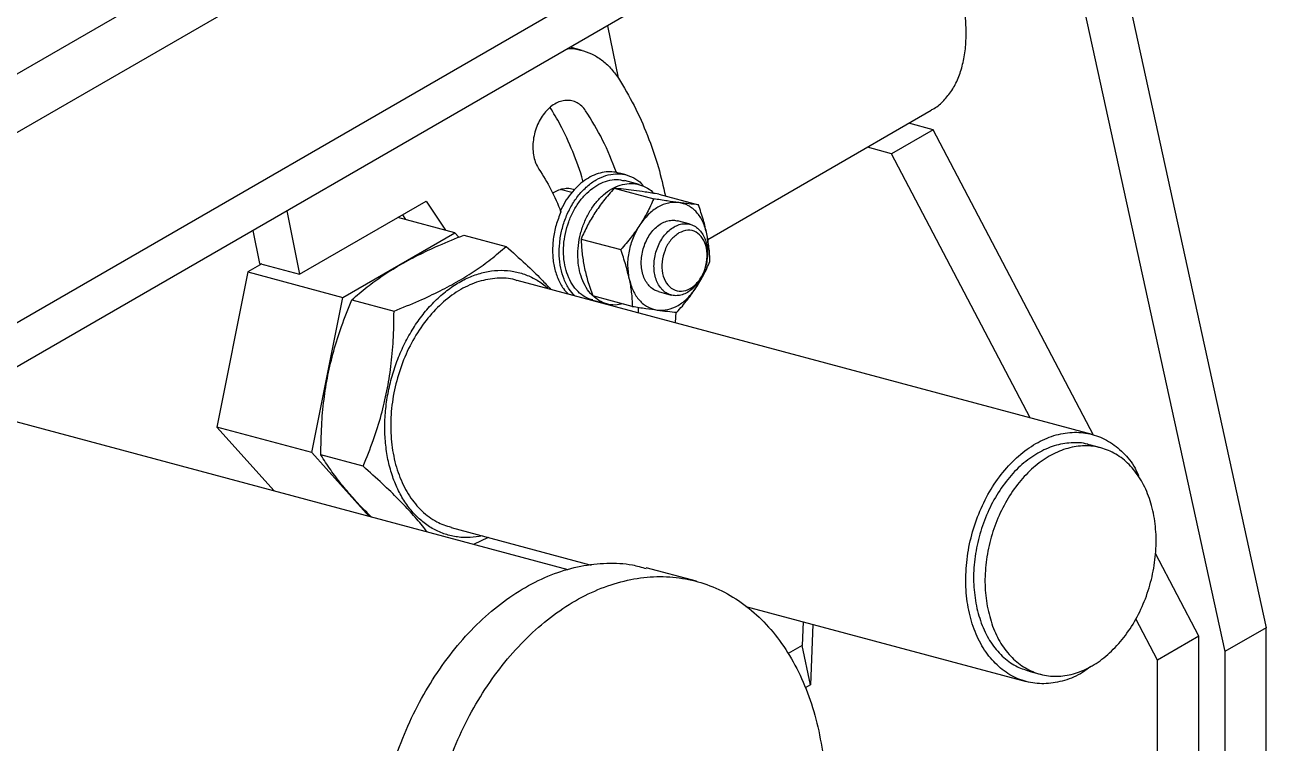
# Model space of a CAD drawing. Header units: millimetres. Extents: x 1293 to 41893, y 1011 to 26911.
# Drawn here: x 6911.9 to 7137.9, y 22217.2 to 22348 of the extents above; entities that cross this region are included whole.
import ezdxf

# ---------------------------------------------------------------- set-up
doc = ezdxf.new("R2010")
doc.units = ezdxf.units.MM
doc.header["$LTSCALE"] = 50
doc.layers.add('MAQUINAS', color=11, linetype='Continuous')

msp = doc.modelspace()

# ---------------------------------------------------------------- linework, layer by layer
at = {"layer": 'MAQUINAS', "linetype": 'Continuous', "lineweight": 25}
for p, q in [((7076.1878867, 22519.9579036), (7137.9418789, 22238.257118)), ((7068.6454144, 22515.603727), (7130.3994066, 22233.9029414)), ((6532.121561, 22120.6798069), (7008.240127, 22395.5372046)), ((7010.1922625, 22385.9972702), (6534.0736965, 22111.1398725)), ((7027.6027986, 22361.4129567), (6598.6246846, 22113.7691628)), ((7029.0669002, 22354.258006), (6600.0887862, 22106.6142121)), ((7017.9949203, 22347.8662881), (7019.9420406, 22338.3508626)), ((7013.4061519, 22343.3589532), (7011.2073959, 22343.9479337)), ((7036.2450595, 22308.9640279), (7076.9574583, 22332.4667955)), ((7077.2721171, 22328.9114801), (7072.8721596, 22330.1084027)), ((7077.2721171, 22328.9114801), (7069.7296448, 22324.5573035)), ((7106.4770504, 22273.3028152), (7077.2721171, 22328.9114801)), ((7069.7296448, 22324.5573035), (7065.3296872, 22325.7542261)), ((7094.9907216, 22276.458075), (7069.7296448, 22324.5573035)), ((7019.6503532, 22321.1346687), (7019.4896176, 22321.1777249)), ((7020.1691912, 22320.9441823), (7019.6503532, 22321.1346687)), ((7021.3970537, 22320.6925519), (7020.191764, 22321.0154127)), ((7023.7321308, 22318.9524298), (7021.1184689, 22319.6525511)), ((7011.4939287, 22317.478852), (7009.3633624, 22318.0495665)), ((7019.1989591, 22318.2744083), (7026.4096875, 22316.3428714)), ((7027.3266513, 22317.1928079), (7034.5373797, 22315.261271)), ((6959.5711153, 22314.1389434), (6961.9239386, 22302.6408793)), ((6961.9239386, 22302.6408793), (6984.9614572, 22315.9401557)), ((6984.9614572, 22315.9401557), (6988.5163573, 22310.634632)), ((7009.3549853, 22314.0361128), (7009.5157209, 22313.9930566)), ((6990.2225465, 22310.1775953), (6979.8106153, 22312.966638)), ((6980.6509346, 22313.451744), (6981.2308884, 22312.5861896)), ((7033.0534381, 22311.7037089), (7030.7406319, 22312.32324)), ((6953.412501, 22310.583651), (6954.6384697, 22304.5924369)), ((6969.810132, 22298.3937592), (6990.2225465, 22310.1775953)), ((6990.2225465, 22310.1775953), (6990.9476299, 22309.3698189)), ((6991.8462368, 22309.7426576), (6999.5270595, 22307.6851966)), ((7013.1845156, 22309.0287268), (7020.395244, 22307.0971899)), ((6952.5071436, 22303.0287086), (6946.8762539, 22274.7775695)), ((6955.0328813, 22304.4867859), (6952.5071436, 22303.0287086)), ((6952.5071436, 22303.0287086), (6969.810132, 22298.3937592)), ((6954.6384697, 22304.5924369), (6961.9239386, 22302.6408793)), ((7035.8696059, 22303.9983025), (7035.8715327, 22304.0053526)), ((7035.892412, 22304.0832983), (7035.8942674, 22304.0903675)), ((7106.27298, 22273.4358979), (7001.5443658, 22301.4895387)), ((6964.1792423, 22270.1426201), (6969.810132, 22298.3937592)), ((7022.5084927, 22296.7699081), (7015.2977643, 22298.701445)), ((7027.2906645, 22299.4439737), (7029.6034707, 22298.8244425)), ((6971.4338223, 22297.9588215), (6979.114645, 22295.9013605)), ((7015.2931988, 22297.9059098), (7017.9068607, 22297.2057885)), ((7023.6451011, 22295.5694175), (7023.622238, 22296.5991692)), ((7030.4474604, 22295.7966808), (7030.3226352, 22293.7807072)), ((7010.8328294, 22248.8129419), (6898.5238817, 22278.8971256)), ((6946.8762539, 22274.7775695), (6957.3144881, 22263.1488932)), ((6964.1792423, 22270.1426201), (6946.8762539, 22274.7775695)), ((7107.842149, 22270.9968163), (7105.7684223, 22271.5523052)), ((6974.6174765, 22258.5139439), (6964.1792423, 22270.1426201)), ((6973.4837553, 22267.6502214), (6965.8029325, 22269.7076824)), ((6989.4953544, 22256.5087009), (7015.0087864, 22249.674421)), ((6996.2745378, 22254.6927618), (6993.5867392, 22253.4326499)), ((7125.6853614, 22236.7285652), (7117.773374, 22251.7936588)), ((7034.1721684, 22246.7020587), (7025.0653324, 22249.1415057)), ((7043.1946607, 22242.1242744), (7094.2239687, 22228.4550601)), ((7118.1428891, 22232.3743886), (7114.2009881, 22239.8801017)), ((7053.6445115, 22239.3250742), (7053.4685937, 22235.0088271)), ((7055.381267, 22238.8598497), (7054.9326954, 22227.8538763)), ((7137.9418789, 22238.257118), (7130.3994066, 22233.9029414)), ((7137.9418789, 22133.9150053), (7137.9418789, 22238.257118)), ((7053.4685937, 22235.0088271), (7050.9130789, 22233.5335597)), ((7054.9326954, 22227.8538763), (7053.4685937, 22235.0088271)), ((7125.6853614, 22236.7285652), (7118.1428891, 22232.3743886)), ((7125.6853614, 22121.8858337), (7125.6853614, 22236.7285652)), ((7130.3994066, 22233.9029414), (7130.3994066, 22129.5608287)), ((7094.7285264, 22230.3386528), (7096.8022531, 22229.7831639)), ((7118.1428891, 22117.5316571), (7118.1428891, 22232.3743886)), ((7054.9326954, 22227.8538763), (7053.9799291, 22227.303856))]:
    msp.add_line(p, q, dxfattribs=at)
for points, knots in [([(7076.9331089, 22332.5105325), (7077.1253941, 22332.6047234), (7077.9884808, 22333.0275064), (7079.2735514, 22334.2044562), (7080.7457299, 22336.0246232), (7081.894899, 22338.2437549), (7082.7251598, 22340.785887), (7083.2192859, 22343.6207981), (7083.3628983, 22346.702529), (7083.1836786, 22349.9745598), (7082.7752888, 22352.2681193), (7082.5710939, 22353.4148991)], [0, 0, 0, 0, 0.0345917642, 0.1552677937, 0.2759438232, 0.3966198527, 0.5172958821, 0.6379719116, 0.7586479411, 0.8793239705, 1, 1, 1, 1]), ([(7010.7406485, 22343.6784861), (7010.8317336, 22343.6864865), (7011.6401783, 22343.7574952), (7013.1169045, 22343.4796178), (7015.1101693, 22342.822036), (7016.9430906, 22341.7033926), (7018.6044299, 22340.2308857), (7019.513954, 22338.9543791), (7019.968716, 22338.3161257)], [0, 0, 0, 0, 0.0247656261, 0.2198125009, 0.4148593757, 0.6099062505, 0.8049531252, 1, 1, 1, 1]), ([(7019.968716, 22338.3161257), (7020.9525548, 22336.6819408), (7022.9202324, 22333.413571), (7025.3287937, 22327.9363677), (7027.2618304, 22322.4378942), (7028.1437587, 22318.6153577), (7028.5474127, 22316.8658027)], [0, 0, 0, 0, 0.2601470369, 0.5202940738, 0.7804411107, 1, 1, 1, 1]), ([(7013.5469094, 22319.4602028), (7013.5311303, 22319.5236634), (7013.0505497, 22321.4564709), (7011.685282, 22324.9635372), (7009.7210176, 22329.4582578), (7008.1694211, 22331.9535225), (7007.5316764, 22332.9791382)], [0, 0, 0, 0, 0.0124269024, 0.3784842567, 0.7445416111, 1, 1, 1, 1]), ([(7012.0294425, 22298.6809025), (7011.6755904, 22299.0698622), (7010.9055454, 22299.9163078), (7010.0445747, 22301.6503232), (7009.4275338, 22303.7105112), (7009.154391, 22305.9759147), (7009.2273342, 22308.3462539), (7009.6457867, 22310.7339811), (7010.3930704, 22313.046387), (7011.4406298, 22315.1948647), (7012.7481568, 22317.0967694), (7014.2654453, 22318.6790748), (7015.9340716, 22319.8808021), (7017.6903311, 22320.6563939), (7019.4651679, 22320.9737188), (7021.1962109, 22320.8292615), (7022.7951618, 22320.1961817), (7023.9567228, 22319.4332409), (7024.4804296, 22318.7679048), (7024.6144558, 22318.5976331)], [0, 0, 0, 0, 0.05250115983, 0.11425185246, 0.17600254508, 0.2377532377, 0.29950393032, 0.36125462295, 0.42300531557, 0.48475600819, 0.54650670082, 0.60825739344, 0.67000808606, 0.73175877868, 0.79350947131, 0.85526016393, 0.91701085655, 0.97876154917, 1, 1, 1, 1]), ([(7015.3051478, 22297.9454295), (7014.9423089, 22298.0482287), (7014.0844995, 22298.2912626), (7012.8927054, 22299.1394469), (7011.7686934, 22300.3791082), (7010.8893054, 22301.9468173), (7010.2824986, 22303.76632), (7009.9722876, 22305.7742934), (7009.9699193, 22307.8943773), (7010.275578, 22310.0476267), (7010.8778044, 22312.1534134), (7011.7540937, 22314.1330478), (7012.8716342, 22315.912347), (7014.1887754, 22317.4253009), (7015.6557266, 22318.613348), (7017.2196132, 22319.4394468), (7018.8145359, 22319.845127), (7020.135979, 22319.905649), (7020.8657232, 22319.6766615), (7021.1047402, 22319.60166)], [0, 0, 0, 0, 0.0451939566, 0.1068457894, 0.1684976221, 0.2301494548, 0.2918012875, 0.3534531203, 0.415104953, 0.4767567857, 0.5384086185, 0.6000604512, 0.6617122839, 0.7233641167, 0.7850159494, 0.8466677821, 0.9083196149, 0.9699714476, 1, 1, 1, 1]), ([(7015.2819379, 22298.7492247), (7015.2440295, 22298.7788341), (7014.7851849, 22299.1372283), (7014.0958525, 22300.1586387), (7013.2809418, 22301.7791728), (7012.7685844, 22303.6733155), (7012.5518062, 22305.722054), (7012.6457178, 22307.8616735), (7013.0449306, 22310.0086945), (7013.7350163, 22312.0837443), (7014.6900335, 22314.0089722), (7015.8742918, 22315.7124272), (7017.2435246, 22317.1304357), (7018.7463981, 22318.2097718), (7020.3271796, 22318.9108039), (7021.9249752, 22319.2045644), (7023.4866453, 22319.0903281), (7024.929086, 22318.534071), (7025.9211266, 22317.925959), (7026.3477813, 22317.4130553), (7026.4146975, 22317.3326119)], [0, 0, 0, 0, 0.0055331032, 0.0669729942, 0.1284128853, 0.1898527764, 0.2512926675, 0.3127325586, 0.3741724497, 0.4356123407, 0.4970522318, 0.5584921229, 0.619932014, 0.6813719051, 0.7428117962, 0.8042516872, 0.8656915783, 0.9271314694, 0.9885713605, 1, 1, 1, 1]), ([(7008.0069473, 22317.3487274), (7008.1280675, 22317.4401927), (7008.5754014, 22317.7780016), (7009.4120255, 22318.1081294), (7010.4607205, 22318.2990024), (7011.3285531, 22318.2563749), (7011.79924, 22318.0559841), (7011.9560632, 22317.989218)], [0, 0, 0, 0, 0.0959174417, 0.3542522922, 0.6125871426, 0.870921993, 1, 1, 1, 1]), ([(7019.1989591, 22318.2744083), (7018.5365673, 22317.5175436), (7017.2672354, 22316.0671747), (7016.206313, 22314.5222615), (7015.6990254, 22313.7835503)], [0, 0, 0, 0, 0.5218429017, 1, 1, 1, 1]), ([(7022.7700932, 22317.8655908), (7022.1381204, 22317.946621), (7020.816436, 22318.1160846), (7019.7535951, 22318.2201188), (7019.1989591, 22318.2744083)], [0, 0, 0, 0, 0.4781570983, 1, 1, 1, 1]), ([(7027.3266513, 22317.1928079), (7026.4823999, 22317.3246767), (7024.8645732, 22317.5773749), (7023.4476196, 22317.7723582), (7022.7700932, 22317.8655908)], [0, 0, 0, 0, 0.5218429017, 1, 1, 1, 1]), ([(7026.4096875, 22316.3428714), (7026.0369111, 22315.5084274), (7025.322565, 22313.9093946), (7024.3569117, 22312.3389616), (7023.8951778, 22311.5880479)], [0, 0, 0, 0, 0.5218429017, 1, 1, 1, 1]), ([(7030.9662456, 22315.6700885), (7030.2887192, 22315.7633212), (7028.8717656, 22315.9583045), (7027.2539389, 22316.2110026), (7026.4096875, 22316.3428714)], [0, 0, 0, 0, 0.4781570983, 1, 1, 1, 1]), ([(7009.5157209, 22313.9930566), (7009.1955683, 22313.1923137), (7008.5552631, 22311.590828), (7008.0574948, 22309.0200259), (7007.9327675, 22306.4696141), (7008.2132359, 22304.0271202), (7008.8916515, 22301.8273528), (7009.7845604, 22300.0927382), (7010.5614414, 22299.3078781), (7010.8762879, 22298.9897978)], [0, 0, 0, 0, 0.14966844136, 0.29933688273, 0.44900532409, 0.59867376545, 0.74834220682, 0.89801064818, 1, 1, 1, 1]), ([(7034.5373797, 22315.261271), (7033.9827437, 22315.3155605), (7032.9199028, 22315.4195948), (7031.5982184, 22315.5890583), (7030.9662456, 22315.6700885)], [0, 0, 0, 0, 0.5218429017, 1, 1, 1, 1]), ([(7036.086716, 22309.9656474), (7035.8937004, 22310.8036925), (7035.4900346, 22312.5563489), (7034.8640469, 22314.333748), (7034.5373797, 22315.261271)], [0, 0, 0, 0, 0.4781570983, 1, 1, 1, 1]), ([(7015.6990254, 22313.7835503), (7015.2372914, 22313.0326366), (7014.2716381, 22311.4622036), (7013.5572921, 22309.8631708), (7013.1845156, 22309.0287268)], [0, 0, 0, 0, 0.4781570983, 1, 1, 1, 1]), ([(7027.295241, 22299.4581353), (7027.0401383, 22299.5394886), (7026.4905256, 22299.7147625), (7025.7541383, 22300.276419), (7025.1019771, 22301.0556641), (7024.6020205, 22302.0269054), (7024.2711936, 22303.1446262), (7024.122823, 22304.3680686), (7024.1624461, 22305.6496274), (7024.3885851, 22306.9402135), (7024.7925343, 22308.1901771), (7025.358786, 22309.3515359), (7026.0655315, 22310.3795001), (7026.8857876, 22311.2351503), (7027.787373, 22311.8834251), (7028.7381014, 22312.3075441), (7029.6922515, 22312.460858), (7030.3716444, 22312.4536648), (7030.697589, 22312.3243406), (7030.7360553, 22312.3090784)], [0, 0, 0, 0, 0.0541371143, 0.1166371143, 0.1791371143, 0.2416371143, 0.3041371143, 0.3666371143, 0.4291371143, 0.4916371143, 0.5541371143, 0.6166371143, 0.6791371143, 0.7416371143, 0.8041371143, 0.8666371143, 0.9291371143, 0.9916371143, 1, 1, 1, 1]), ([(6971.4338223, 22297.9588215), (6972.3375887, 22298.7458133), (6974.0509564, 22300.2377986), (6976.970013, 22302.3469094), (6980.0593253, 22304.2742035), (6983.4887692, 22306.1101073), (6987.4112618, 22307.9505418), (6990.3147187, 22309.1237911), (6991.8462368, 22309.7426576)], [0, 0, 0, 0, 0.1823753319, 0.3457485948, 0.5, 0.6542505953, 0.8176237953, 1, 1, 1, 1]), ([(7023.8951778, 22311.5880479), (7023.3878902, 22310.8493367), (7022.3269677, 22309.3044235), (7021.0576359, 22307.8540546), (7020.395244, 22307.0971899)], [0, 0, 0, 0, 0.4781570983, 1, 1, 1, 1]), ([(7036.1673744, 22306.0399606), (7036.235422, 22306.534429), (7036.4220534, 22307.8905883), (7036.2170031, 22309.1594344), (7036.086716, 22309.9656474)], [0, 0, 0, 0, 0.3646093725, 1, 1, 1, 1]), ([(7036.6506283, 22304.9339892), (7036.6135765, 22305.783933), (7036.5425745, 22307.4126681), (7036.234178, 22309.1398048), (7036.086716, 22309.9656474)], [0, 0, 0, 0, 0.5218429017, 1, 1, 1, 1]), ([(6979.114645, 22295.9013605), (6980.6487505, 22296.521293), (6983.554127, 22297.6953566), (6987.4761312, 22299.5359385), (6990.9013291, 22301.369855), (6993.987178, 22303.2946717), (6996.9069143, 22305.4037327), (6998.6216262, 22306.8968001), (6999.5270595, 22307.6851966)], [0, 0, 0, 0, 0.18268769819, 0.34598437307, 0.49999999775, 0.65400512065, 0.81730151345, 1, 1, 1, 1]), ([(6999.5270595, 22307.6851966), (7000.7218816, 22306.6176768), (7002.9847037, 22304.5959469), (7005.7143974, 22301.9672702), (7007.1278785, 22300.4457832), (7007.6867854, 22299.8441695)], [0, 0, 0, 0, 0.4034770878, 0.7641279011, 1, 1, 1, 1]), ([(7013.1845156, 22309.0287268), (7013.2215675, 22308.178783), (7013.2925694, 22306.5500479), (7013.600966, 22304.8229113), (7013.7484279, 22303.9970686)], [0, 0, 0, 0, 0.5218429017, 1, 1, 1, 1]), ([(7021.9445804, 22301.8015663), (7021.7515647, 22302.6396114), (7021.347899, 22304.3922678), (7020.7219113, 22306.1696668), (7020.395244, 22307.0971899)], [0, 0, 0, 0, 0.4781570983, 1, 1, 1, 1]), ([(7034.1361186, 22300.1791657), (7034.5978525, 22300.9300794), (7035.5635058, 22302.5005124), (7036.2778519, 22304.0995452), (7036.6506283, 22304.9339892)], [0, 0, 0, 0, 0.4781570983, 1, 1, 1, 1]), ([(6995.200556, 22254.9804492), (6994.4672928, 22254.8546906), (6992.9456142, 22254.5937145), (6990.6784327, 22254.714152), (6988.439316, 22255.2180188), (6986.3215225, 22256.1381566), (6984.3610686, 22257.4469412), (6982.5915572, 22259.1251623), (6981.0432493, 22261.143252), (6979.7426412, 22263.4669089), (6978.7119853, 22266.0563133), (6977.968917, 22268.8671761), (6977.5261501, 22271.8513984), (6977.3912606, 22274.9579205), (6977.5665565, 22278.1335885), (6978.0490383, 22281.324066), (6978.8304508, 22284.474763), (6979.8974237, 22287.5317703), (6981.2317008, 22290.4427815), (6982.8104522, 22293.1579885), (6984.6066653, 22295.6309335), (6986.5896057, 22297.8193028), (6988.7253468, 22299.6856562), (6990.9773383, 22301.1980476), (6993.3070742, 22302.3306451), (6995.6745948, 22303.0638996), (6998.0397538, 22303.3858998), (7000.3607299, 22303.2887663), (7002.6028587, 22302.783006), (7004.7089369, 22301.8442629), (7006.2493472, 22300.8970463), (7007.0084411, 22300.1525605), (7007.1861455, 22299.9782758)], [0, 0, 0, 0, 0.0318120215, 0.0660167764, 0.1002215313, 0.1344262862, 0.1686310411, 0.202835796, 0.2370405509, 0.2712453058, 0.3054500608, 0.3396548157, 0.3738595706, 0.4080643255, 0.4422690804, 0.4764738353, 0.5106785902, 0.5448833451, 0.5790881, 0.6132928549, 0.6474976098, 0.6817023647, 0.7159071196, 0.7501118745, 0.7843166294, 0.8185213843, 0.8527261392, 0.8869308941, 0.921135649, 0.9553404039, 0.9895451589, 1, 1, 1, 1]), ([(7013.7484279, 22303.9970686), (7013.9414436, 22303.1590235), (7014.3451093, 22301.4063671), (7014.971097, 22299.6289681), (7015.2977643, 22298.701445)], [0, 0, 0, 0, 0.4781570983, 1, 1, 1, 1]), ([(7034.1361186, 22300.1791657), (7034.5930212, 22300.8988638), (7035.0902232, 22301.6820401), (7035.354043, 22302.5926849), (7035.3754261, 22302.6664947)], [0, 0, 0, 0, 0.9189477672, 1, 1, 1, 1]), ([(7001.528382, 22301.4400793), (7001.3940383, 22301.4933825), (7000.2556768, 22301.9450472), (6997.8828972, 22301.9701695), (6994.5505279, 22301.4347205), (6991.230109, 22299.953485), (6988.081322, 22297.6893854), (6985.2165774, 22294.701027), (6982.748269, 22291.110862), (6980.7706347, 22287.0548163), (6979.3598421, 22282.6893186), (6978.5700519, 22278.1819465), (6978.4316683, 22273.7061025), (6978.9498524, 22269.4332299), (6980.1052652, 22265.5295898), (6981.8513637, 22262.1375296), (6984.1290367, 22259.4160163), (6986.7008695, 22257.4544309), (6988.6203918, 22256.8422869), (6989.5113381, 22256.5581602)], [0, 0, 0, 0, 0.00836288569, 0.07086288569, 0.13336288569, 0.19586288569, 0.25836288569, 0.32086288569, 0.38336288569, 0.44586288569, 0.50836288569, 0.57086288569, 0.63336288569, 0.69586288569, 0.75836288569, 0.82086288569, 0.88336288569, 0.94586288569, 1, 1, 1, 1]), ([(7021.9445804, 22301.8015663), (7022.0920424, 22300.9757236), (7022.4004389, 22299.248587), (7022.4714408, 22297.6198519), (7022.5084927, 22296.7699081)], [0, 0, 0, 0, 0.4781570983, 1, 1, 1, 1]), ([(7020.8815379, 22297.2057202), (7020.3762924, 22297.1137035), (7019.3395663, 22296.9248919), (7017.8286103, 22297.1665917), (7016.4587219, 22297.7208272), (7015.7080053, 22298.3812692), (7015.3643351, 22298.6836127)], [0, 0, 0, 0, 0.25050143435, 0.51401019151, 0.77751894868, 1, 1, 1, 1]), ([(7030.6361848, 22295.6883077), (7031.2985766, 22296.4451724), (7032.5679085, 22297.8955413), (7033.628831, 22299.4404545), (7034.1361186, 22300.1791657)], [0, 0, 0, 0, 0.5218429017, 1, 1, 1, 1]), ([(6965.8029325, 22269.7076824), (6965.8249614, 22271.4769919), (6965.8667239, 22274.8312627), (6966.3086817, 22279.7000677), (6967.0376492, 22284.2566682), (6968.1069203, 22288.7221422), (6969.5522437, 22293.3221633), (6970.7840618, 22296.3576567), (6971.4338223, 22297.9588215)], [0, 0, 0, 0, 0.1823753318, 0.3457485948, 0.5, 0.6542505955, 0.8176237953, 1, 1, 1, 1]), ([(6973.4837553, 22267.6502214), (6974.134593, 22269.2541552), (6975.3671865, 22272.2917765), (6976.8119935, 22276.8920707), (6977.8797296, 22281.3523089), (6978.6081177, 22285.903446), (6979.0506552, 22290.7722211), (6979.0925323, 22294.128904), (6979.114645, 22295.9013605)], [0, 0, 0, 0, 0.1826876979, 0.3459843729, 0.4999999978, 0.6540051206, 0.8173015134, 1, 1, 1, 1]), ([(7018.9329737, 22297.0732409), (7018.8616064, 22297.0367944), (7018.7246621, 22296.9668585), (7018.5853927, 22296.9504721), (7018.5187022, 22296.9426253)], [0, 0, 0, 0, 0.5211410181, 1, 1, 1, 1]), ([(7022.5084927, 22296.7699081), (7023.3527441, 22296.6380393), (7024.9705707, 22296.3853411), (7026.3875243, 22296.1903578), (7027.0650508, 22296.0971252)], [0, 0, 0, 0, 0.5218429017, 1, 1, 1, 1]), ([(7027.0650508, 22296.0971252), (7027.6970235, 22296.016095), (7029.018708, 22295.8466314), (7030.0815488, 22295.7425972), (7030.6361848, 22295.6883077)], [0, 0, 0, 0, 0.4781570983, 1, 1, 1, 1]), ([(7106.0170278, 22231.2072592), (7105.5188657, 22230.8275664), (7103.9862965, 22229.6594616), (7101.2144824, 22228.549638), (7097.8716264, 22227.9151987), (7094.6080223, 22228.206912), (7091.5644168, 22229.3614398), (7088.8536668, 22231.3483819), (7086.5810455, 22234.0876384), (7084.8335935, 22237.4749443), (7083.6785433, 22241.3798585), (7083.1602619, 22245.6523893), (7083.2986721, 22250.1283265), (7084.0884533, 22254.6356674), (7085.4992554, 22259.0011964), (7087.4768609, 22263.057148), (7089.9452751, 22266.6476579), (7092.809625, 22269.6347309), (7095.9598851, 22271.9036273), (7099.2748063, 22273.366961), (7102.6276935, 22273.9692204), (7105.8871014, 22273.6845604), (7108.9374608, 22272.5339993), (7111.6253914, 22270.5241372), (7113.6005177, 22268.3023254), (7114.4366569, 22266.5581043), (7114.7204497, 22265.9661007)], [0, 0, 0, 0, 0.0209429792, 0.0644299623, 0.1079169454, 0.1514039286, 0.1948909117, 0.2383778948, 0.2818648779, 0.325351861, 0.3688388441, 0.4123258272, 0.4558128103, 0.4992997934, 0.5427867766, 0.5862737597, 0.6297607428, 0.6732477259, 0.716734709, 0.7602216921, 0.8037086752, 0.8471956583, 0.8906826414, 0.9341696246, 0.9776566077, 1, 1, 1, 1]), ([(7105.7537772, 22271.5069881), (7105.6306849, 22271.5558271), (7104.5876622, 22271.9696645), (7102.4136052, 22271.9926829), (7099.3603239, 22271.5020777), (7096.3179964, 22270.1448989), (7093.4329109, 22268.0704125), (7090.8081369, 22265.3323583), (7088.5463811, 22262.0427741), (7086.7350114, 22258.3267944), (7085.4400003, 22254.3255357), (7084.7252143, 22250.200793), (7084.5653598, 22246.0806484), (7084.9641397, 22243.5183), (7085.1635297, 22242.2371258)], [0, 0, 0, 0, 0.0120180079, 0.1018345527, 0.1916510974, 0.2814676421, 0.3712841869, 0.4611007316, 0.5509172763, 0.6407338211, 0.7305503658, 0.8203669105, 0.9101834553, 1, 1, 1, 1]), ([(6975.0254115, 22258.4046704), (6974.7268245, 22258.6921094), (6973.5007491, 22259.8724083), (6971.6252788, 22261.895432), (6969.4193605, 22264.4819833), (6967.4484187, 22267.1064509), (6966.3711639, 22268.8094061), (6965.8029325, 22269.7076824)], [0, 0, 0, 0, 0.0705463622, 0.2896815882, 0.5088156645, 0.7409096481, 1, 1, 1, 1]), ([(6985.1377455, 22255.6958808), (6984.9450636, 22255.9559196), (6984.1575525, 22257.0187255), (6982.439757, 22258.9985667), (6979.9323514, 22261.6633561), (6976.9483941, 22264.5592999), (6974.6810169, 22266.5821038), (6973.4837553, 22267.6502214)], [0, 0, 0, 0, 0.0708759784, 0.2896775035, 0.5084641093, 0.7404503107, 1, 1, 1, 1]), ([(6976.0610516, 22200.0001823), (6976.3709248, 22202.1460928), (6976.9906712, 22206.4379137), (6978.6868547, 22212.7838058), (6980.910918, 22218.9243722), (6983.6809851, 22224.7558597), (6986.9346077, 22230.1781424), (6990.6201439, 22235.0985198), (6994.6734707, 22239.4328457), (6999.0254565, 22243.1067107), (7003.6018119, 22246.0582026), (7008.3233149, 22248.233274), (7013.1126822, 22249.6079463), (7017.8748743, 22250.1092955), (7021.8896591, 22249.9418038), (7024.2059002, 22249.2781091), (7025.0386273, 22249.0394998)], [0, 0, 0, 0, 0.0737391308, 0.1474782616, 0.2212173924, 0.2949565231, 0.3686956539, 0.4424347847, 0.5161739155, 0.5899130463, 0.6636521771, 0.7373913078, 0.8111304386, 0.8848695694, 0.9586087002, 1, 1, 1, 1]), ([(6985.1678877, 22197.5607353), (6985.4777608, 22199.7066457), (6986.0975072, 22203.9984666), (6987.7936907, 22210.3443588), (6990.0177539, 22216.484925), (6992.7878213, 22222.3164133), (6996.041443, 22227.738693), (6999.7269824, 22232.6590818), (7003.7802978, 22236.9933651), (7008.1323257, 22240.667389), (7012.708524, 22243.618288), (7017.4306134, 22245.795572), (7022.2177923, 22247.1619869), (7026.9881519, 22247.694153), (7031.6600701, 22247.3829647), (7036.1536077, 22246.2337466), (7040.3918851, 22244.2661626), (7044.3023609, 22241.5138759), (7047.8182125, 22238.0239898), (7050.8789596, 22233.8561759), (7053.4334376, 22229.0819015), (7055.4334392, 22223.782277), (7056.8615362, 22218.0501413), (7057.630623, 22211.975508), (7057.8794625, 22207.249241), (7057.6714457, 22204.5612029), (7057.6289606, 22204.0122002)], [0, 0, 0, 0, 0.0429984375, 0.085996875, 0.1289953125, 0.17199375, 0.2149921876, 0.2579906251, 0.3009890626, 0.3439875001, 0.3869859376, 0.4299843751, 0.4729828126, 0.5159812501, 0.5589796877, 0.6019781252, 0.6449765627, 0.6879750002, 0.7309734377, 0.7739718752, 0.8169703127, 0.8599687502, 0.9029671878, 0.9459656253, 0.9889640628, 1, 1, 1, 1]), ([(7085.1635297, 22242.2371258), (7085.4752836, 22241.0210592), (7086.0987915, 22238.5889259), (7087.7317133, 22235.5001104), (7089.8097706, 22233.0013932), (7092.1684778, 22231.2054064), (7093.9269682, 22230.6443734), (7094.7431715, 22230.3839699)], [0, 0, 0, 0, 0.2054994181, 0.4109988361, 0.6164982542, 0.8219976722, 1, 1, 1, 1])]:
    msp.add_open_spline(points, degree=3, knots=knots, dxfattribs=at)
for points in [[(7014.0118935, 22332.3840681), (7013.7826164, 22332.6828606), (7013.3240621, 22333.2804458), (7012.4556325, 22333.8832376), (7011.4954519, 22334.2387146), (7010.4655552, 22334.3146107), (7009.4095036, 22334.1129945), (7008.3668136, 22333.6402783), (7007.3778406, 22332.9149857), (7006.4805152, 22331.9648953), (7005.7093361, 22330.8265373), (7005.0939544, 22329.5436771), (7004.6579437, 22328.1655201), (7004.4183451, 22326.7453855), (7004.3832993, 22325.3365128), (7004.5581358, 22323.9980292), (7004.9212716, 22322.7627668), (7005.3165741, 22322.0860101), (7005.5142254, 22321.7476318)], [(7019.6503532, 22321.1346687), (7018.8509988, 22323.153085), (7017.2522899, 22327.1899175), (7015.0920257, 22330.6526845), (7014.0118935, 22332.3840681)], [(7005.5142254, 22321.7476318), (7006.2687694, 22320.5466013), (7007.7778573, 22318.1445401), (7008.9364331, 22315.3768844), (7009.5157209, 22313.9930566)], [(7019.4896176, 22321.1777249), (7019.0241647, 22321.2277683), (7018.0932591, 22321.327855), (7016.6468194, 22321.0848612), (7015.2100879, 22320.5593088), (7013.8139025, 22319.7364402), (7012.4942886, 22318.6455556), (7011.2891333, 22317.3094389), (7010.2119192, 22315.7740796), (7009.6406299, 22314.6154351), (7009.3549853, 22314.0361128)], [(7030.9662456, 22315.6700885), (7030.3387226, 22315.687302), (7029.0836768, 22315.721729), (7027.1670969, 22314.9173332), (7025.3610626, 22313.5727097), (7024.3838061, 22312.2496019), (7023.8951778, 22311.5880479)], [(7036.086716, 22309.9656474), (7035.8802406, 22310.7197029), (7035.4672898, 22312.2278139), (7034.2767457, 22313.97121), (7032.7715816, 22315.2309576), (7031.5680243, 22315.5237115), (7030.9662456, 22315.6700885)], [(7030.1083697, 22311.2265347), (7030.4214415, 22311.3824553), (7031.0475851, 22311.6942965), (7032.0101575, 22311.8535522), (7032.943166, 22311.7760291), (7033.8150241, 22311.4438473), (7034.5910831, 22310.8753614), (7035.2418258, 22310.0909206), (7035.7421625, 22309.1210712), (7036.0728873, 22308.0029785), (7036.2212861, 22306.7796314), (7036.1816519, 22305.4980634), (7035.9555293, 22304.207419), (7035.551526, 22302.9576977), (7034.9854741, 22301.7954281), (7034.2779831, 22300.7708647), (7033.4605096, 22299.9025219), (7032.8525293, 22299.5019185), (7032.5485391, 22299.3016168)], [(7021.9445804, 22301.8015663), (7021.83143, 22302.6094972), (7021.6051292, 22304.2253589), (7021.9059994, 22306.8297301), (7022.6320351, 22309.377522), (7023.4741302, 22310.851206), (7023.8951778, 22311.5880479)], [(7032.5485391, 22299.3016168), (7032.2354673, 22299.1456962), (7031.6093237, 22298.833855), (7030.6467514, 22298.6745993), (7029.7137428, 22298.7521224), (7028.8418847, 22299.0843042), (7028.0658258, 22299.6527901), (7027.4150831, 22300.4372309), (7026.9147463, 22301.4070803), (7026.5840216, 22302.5251729), (7026.4356227, 22303.7485201), (7026.4752569, 22305.0300881), (7026.7013796, 22306.3207325), (7027.1053828, 22307.5704538), (7027.6714347, 22308.7327234), (7028.3789258, 22309.7572867), (7029.1963992, 22310.6256296), (7029.8043796, 22311.026233), (7030.1083697, 22311.2265347)], [(7030.9938541, 22310.125045), (7031.5317422, 22310.3507221), (7032.6075185, 22310.8020763), (7034.1749152, 22310.4015933), (7035.4039936, 22309.2456669), (7036.1219538, 22307.4403146), (7036.2156569, 22305.2791313), (7035.6718654, 22303.086114), (7034.5730908, 22301.1964776), (7033.0866868, 22299.8975343), (7031.4389198, 22299.3871592), (7029.8806726, 22299.7429296), (7028.6490989, 22300.9110504), (7027.9319705, 22302.7123378), (7027.8374356, 22304.8775859), (7028.3837224, 22307.0584088), (7029.4733476, 22308.9927579), (7030.4870186, 22309.747616), (7030.9938541, 22310.125045)], [(7021.9445804, 22301.8015663), (7022.1510558, 22301.0475108), (7022.5640066, 22299.5393998), (7023.7545507, 22297.7960037), (7025.2597148, 22296.5362561), (7026.4632721, 22296.2435022), (7027.0650508, 22296.0971252)], [(7027.0650508, 22296.0971252), (7027.6925737, 22296.0799117), (7028.9476196, 22296.0454847), (7030.8641995, 22296.8498805), (7032.6702337, 22298.194504), (7033.6474903, 22299.5176118), (7034.1361186, 22300.1791657)], [(7087.2372564, 22241.6816369), (7087.0378664, 22242.962811), (7086.6390864, 22245.5251592), (7086.7989415, 22249.6453053), (7087.5137256, 22253.770042), (7088.8087436, 22257.7713232), (7090.6200878, 22261.4872189), (7092.8819384, 22264.7771165), (7095.5063585, 22267.5140011), (7098.392765, 22269.5928527), (7101.4301622, 22270.9337402), (7104.501844, 22271.4851453), (7107.4897623, 22271.2258747), (7110.2790944, 22270.165893), (7112.7626475, 22268.3459343), (7114.8449801, 22265.8359388), (7116.4460693, 22262.7323642), (7117.5043862, 22259.154479), (7117.9792603, 22255.2397794), (7117.8524423, 22251.1387052), (7117.1288058, 22247.0088582), (7115.8361599, 22243.0089463), (7114.02418, 22239.2926837), (7111.7624999, 22236.0028845), (7109.1380334, 22233.2659731), (7106.2516423, 22231.1871304), (7103.2142297, 22229.846234), (7100.1425943, 22229.2948557), (7097.1545055, 22229.5540279), (7094.365809, 22230.6143765), (7091.8798839, 22232.4329659), (7089.8064036, 22234.9480717), (7088.1722773, 22238.0325745), (7087.5489301, 22240.4652827), (7087.2372564, 22241.6816369)]]:
    msp.add_open_spline(points, degree=3, dxfattribs=at)

doc.saveas('drawing.dxf')
